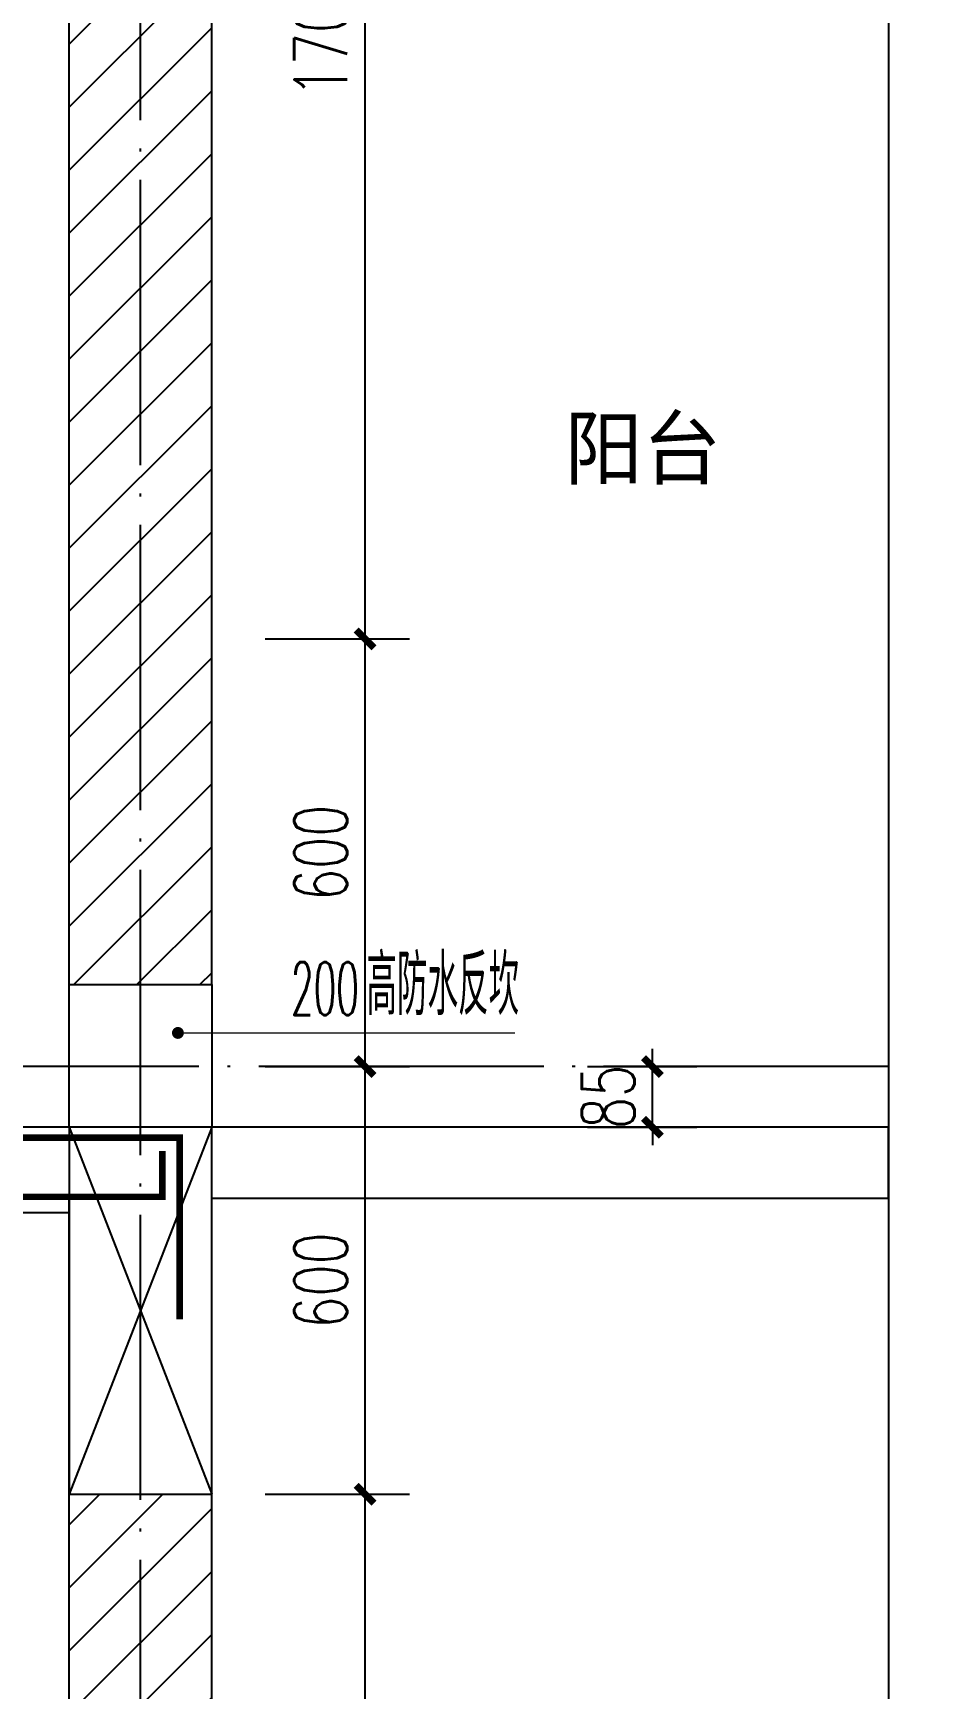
# Model space of a CAD drawing. Extents: x 393367 to 3005760, y 4998 to 826018.
# Drawn here: x 2862133 to 2863386, y 448570 to 450893 of the extents above; entities that cross this region are included whole.
import ezdxf

# ---------------------------------------------------------------- set-up
doc = ezdxf.new("R2010")
doc.units = 0
doc.header["$LTSCALE"] = 1000
doc.linetypes.add('DOTE', pattern=[2.42, 2, -0.2, 0.02, -0.2])
doc.layers.get('0').update_dxf_attribs({"linetype": 'CONTINUOUS'})
doc.layers.get('Defpoints').update_dxf_attribs({"linetype": 'CONTINUOUS'})
doc.layers.add('DIM_IDEN', color=3, linetype='CONTINUOUS', lineweight=15)
doc.layers.add('REIN', color=1, linetype='CONTINUOUS', lineweight=18)
for name, color, linetype in [('DIM_SYMB', 3, 'CONTINUOUS'), ('DOTE', 8, 'DOTE'), ('PUB_DIM', 3, 'CONTINUOUS'), ('PUB_HATCH', 8, 'CONTINUOUS'), ('PUB_TEXT', 7, 'CONTINUOUS'), ('S-大样-砼线', 7, 'CONTINUOUS'), ('WALL', 130, 'CONTINUOUS')]:
    doc.layers.add(name, color=color, linetype=linetype)
doc.styles.add('_TCH_DIM_T3', font='SIMPLEX', dxfattribs={"width": 0.705882, "bigfont": 'GBCBIG'})
doc.styles.add('DIM_FONT_T3', font='SIMPLEX', dxfattribs={"width": 0.705882, "bigfont": 'GBCBIG'})
doc.dimstyles.new('_TCH_ARCH&&25', dxfattribs={"dimtxt": 74.375, "dimasz": 25, "dimexe": 62.5, "dimexo": 75, "dimgap": 25, "dimtad": 1, "dimdec": 0, "dimzin": 0, "dimdsep": 46, "dimtxsty": '_TCH_DIM_T3', "dimblk": 'ARCHTICK', "dimcen": 0.09, "dimclrt": 7, "dimazin": 2, "dimtfac": 1, "dimtdec": 0, "dimtix": 1, "dimtmove": 2, "dimatfit": 3, "dimfxl": 1, "dimtolj": 1, "dimtzin": 0, "dimarcsym": 0})

# ---------------------------------------------------------------- blocks, each defined once
blk = doc.blocks.new('_ArchTick')
at = {"color": 0, "linetype": 'ByBlock', "const_width": 0.4}
blk.add_lwpolyline([(-0.5, -0.5), (0.5, 0.5)], dxfattribs=at)
blk = doc.blocks.new('*D1209')
at = {"layer": 'Defpoints', "color": 0, "transparency": 16777216}
for p in [(2862836.1, 449442.7), (2863002.1, 449442.7), (2862836.1, 449357.7)]:
    blk.add_point(p, dxfattribs=at)
at = {"layer": 'PUB_DIM', "color": 0, "lineweight": -2, "transparency": 16777216}
for p, q in [((2863002.1, 449442.7), (2863002.1, 449467.7)), ((2862911.1, 449442.7), (2863064.6, 449442.7)), ((2863002.1, 449357.7), (2863002.1, 449442.7)), ((2862911.1, 449357.7), (2863064.6, 449357.7)), ((2863002.1, 449357.7), (2863002.1, 449332.7))]:
    blk.add_line(p, q, dxfattribs=at)
at = {"layer": 'PUB_DIM', "color": 0, "lineweight": -2, "transparency": 16777216, "xscale": 25, "yscale": 25, "zscale": 25}
for p, rotation in [((2863002.1, 449442.7), 270), ((2863002.1, 449357.7), 90)]:
    blk.add_blockref('_ArchTick', p, dxfattribs=dict(at, rotation=rotation))
at = {"layer": 'PUB_DIM', "color": 7, "transparency": 16777216, "insert": (2862939.9, 449400.2), "char_height": 74.38, "attachment_point": 5, "rotation": 90, "style": '_TCH_DIM_T3'}
blk.add_mtext('\\A1;85', dxfattribs=at)
blk = doc.blocks.new('*D1211')
at = {"layer": 'Defpoints', "color": 0, "transparency": 16777216}
for p in [(2862383.4, 451742.7), (2862598.7, 451742.7), (2862383.4, 450042.7)]:
    blk.add_point(p, dxfattribs=at)
at = {"layer": 'PUB_DIM', "color": 0, "lineweight": -2, "transparency": 16777216}
for p, q in [((2862458.4, 451742.7), (2862661.2, 451742.7)), ((2862598.7, 450042.7), (2862598.7, 451742.7)), ((2862458.4, 450042.7), (2862661.2, 450042.7))]:
    blk.add_line(p, q, dxfattribs=at)
at = {"layer": 'PUB_DIM', "color": 0, "lineweight": -2, "transparency": 16777216, "xscale": 25, "yscale": 25, "zscale": 25}
for p, rotation in [((2862598.7, 451742.7), 90), ((2862598.7, 450042.7), 270)]:
    blk.add_blockref('_ArchTick', p, dxfattribs=dict(at, rotation=rotation))
at = {"layer": 'PUB_DIM', "color": 7, "transparency": 16777216, "insert": (2862536.5, 450892.7), "char_height": 74.38, "attachment_point": 5, "rotation": 90, "style": '_TCH_DIM_T3'}
blk.add_mtext('\\A1;1700', dxfattribs=at)
blk = doc.blocks.new('*D1212')
at = {"layer": 'Defpoints', "color": 0, "transparency": 16777216}
for p in [(2862383.4, 450042.7), (2862598.7, 450042.7), (2862383.4, 449442.7)]:
    blk.add_point(p, dxfattribs=at)
at = {"layer": 'PUB_DIM', "color": 0, "lineweight": -2, "transparency": 16777216}
for p, q in [((2862458.4, 450042.7), (2862661.2, 450042.7)), ((2862598.7, 449442.7), (2862598.7, 450042.7)), ((2862458.4, 449442.7), (2862661.2, 449442.7))]:
    blk.add_line(p, q, dxfattribs=at)
at = {"layer": 'PUB_DIM', "color": 0, "lineweight": -2, "transparency": 16777216, "xscale": 25, "yscale": 25, "zscale": 25}
for p, rotation in [((2862598.7, 450042.7), 90), ((2862598.7, 449442.7), 270)]:
    blk.add_blockref('_ArchTick', p, dxfattribs=dict(at, rotation=rotation))
at = {"layer": 'PUB_DIM', "color": 7, "transparency": 16777216, "insert": (2862536.5, 449742.7), "char_height": 74.38, "attachment_point": 5, "rotation": 90, "style": '_TCH_DIM_T3'}
blk.add_mtext('\\A1;600', dxfattribs=at)
blk = doc.blocks.new('*D1887')
at = {"layer": 'Defpoints', "color": 0, "transparency": 16777216}
for p in [(2862383.4, 449442.7), (2862598.7, 449442.7), (2862383.4, 448842.7)]:
    blk.add_point(p, dxfattribs=at)
at = {"layer": 'PUB_DIM', "color": 0, "lineweight": -2, "transparency": 16777216}
for p, q in [((2862458.4, 449442.7), (2862661.2, 449442.7)), ((2862598.7, 448842.7), (2862598.7, 449442.7)), ((2862458.4, 448842.7), (2862661.2, 448842.7))]:
    blk.add_line(p, q, dxfattribs=at)
at = {"layer": 'PUB_DIM', "color": 0, "lineweight": -2, "transparency": 16777216, "xscale": 25, "yscale": 25, "zscale": 25}
for p, rotation in [((2862598.7, 449442.7), 90), ((2862598.7, 448842.7), 270)]:
    blk.add_blockref('_ArchTick', p, dxfattribs=dict(at, rotation=rotation))
at = {"layer": 'PUB_DIM', "color": 7, "transparency": 16777216, "insert": (2862536.5, 449142.7), "char_height": 74.38, "attachment_point": 5, "rotation": 90, "style": '_TCH_DIM_T3'}
blk.add_mtext('\\A1;600', dxfattribs=at)
blk = doc.blocks.new('*D1888')
at = {"layer": 'Defpoints', "color": 0, "transparency": 16777216}
for p in [(2862383.4, 448842.7), (2862598.7, 448842.7), (2862383.4, 447892.7)]:
    blk.add_point(p, dxfattribs=at)
at = {"layer": 'PUB_DIM', "color": 0, "lineweight": -2, "transparency": 16777216}
for p, q in [((2862458.4, 448842.7), (2862661.2, 448842.7)), ((2862598.7, 447892.7), (2862598.7, 448842.7)), ((2862458.4, 447892.7), (2862661.2, 447892.7))]:
    blk.add_line(p, q, dxfattribs=at)
at = {"layer": 'PUB_DIM', "color": 0, "lineweight": -2, "transparency": 16777216, "xscale": 25, "yscale": 25, "zscale": 25}
for p, rotation in [((2862598.7, 448842.7), 90), ((2862598.7, 447892.7), 270)]:
    blk.add_blockref('_ArchTick', p, dxfattribs=dict(at, rotation=rotation))
at = {"layer": 'PUB_DIM', "color": 7, "transparency": 16777216, "insert": (2862536.5, 448367.7), "char_height": 74.38, "attachment_point": 5, "rotation": 90, "style": '_TCH_DIM_T3'}
blk.add_mtext('\\A1;950', dxfattribs=at)

msp = doc.modelspace()

# ---------------------------------------------------------------- hatches: boundary and pattern name
at = {"layer": 'PUB_HATCH'}
h = msp.add_hatch(dxfattribs=at)
h.set_pattern_fill('普通砖', color=256, scale=25, style=0)
h.set_pattern_definition([(45, (2411524.25, 612130.613), (-44.1941915, 44.1941915), [])])
h.paths.add_polyline_path([(2862383.44807, 449557.70355), (2862383.44807, 451742.70355), (2862183.44807, 451742.70355), (2862183.44807, 449557.70355)])
h = msp.add_hatch(dxfattribs=at)
h.set_pattern_fill('普通砖', color=256, scale=25, style=0)
h.set_pattern_definition([(45, (2863333.45, 446502.58), (-44.1942, 44.1942), [])])
h.paths.add_polyline_path([(2862183.44807, 448092.70355), (2862383.44807, 448092.70355), (2862383.44807, 448842.70355), (2862183.44807, 448842.70355)])

# ---------------------------------------------------------------- linework, layer by layer
at = {"layer": 'DIM_IDEN'}
for p, q in [((2862335.89119, 449489.98984), (2862450.25924, 449489.98984)), ((2862450.25924, 449489.98984), (2862808.81202, 449489.98984))]:
    msp.add_line(p, q, dxfattribs=at)
at = {"layer": 'DIM_IDEN', "const_width": 8.33333}
msp.add_lwpolyline([(2862331.72452, 449489.98984, 1), (2862340.05785, 449489.98984, 1)], format="xyb", close=True, dxfattribs=at)
at = {"layer": 'DIM_SYMB'}
msp.add_lwpolyline([(2863333.44807, 461562.70356), (2863333.44807, 451930.82741), (2863385.94807, 451911.71897), (2863280.94807, 451893.20464), (2863333.44807, 451874.57741), (2863333.44807, 442242.70126)], dxfattribs=at)
at = {"layer": 'DOTE', "linetype": 'DOTE', "ltscale": 0.2}
for p, q in [((2862283.44807, 442542.70126), (2862283.44807, 462142.70355)), ((2863333.44807, 449442.70355), (2860333.25392, 449442.70355))]:
    msp.add_line(p, q, dxfattribs=at)
at = {"layer": 'REIN', "const_width": 9}
msp.add_lwpolyline([(2862338.31425, 449088.26301), (2862338.31425, 449342.99925), (2861499.68129, 449342.99925), (2861499.68129, 449260.1736), (2862314.06503, 449260.1736), (2862314.06503, 449324.43078)], dxfattribs=at)
at = {"layer": 'S-大样-砼线'}
for p, q in [((2862183.44807, 449357.70354), (2862383.44807, 448842.70355)), ((2862383.45102, 449357.70354), (2862183.45102, 448842.70355))]:
    msp.add_line(p, q, dxfattribs=at)
msp.add_lwpolyline([(2862383.44808, 449357.70354), (2862183.44807, 449357.70354), (2862183.44807, 448842.70355), (2862383.44808, 448842.70355)], close=True, dxfattribs=at)
at = {"layer": 'WALL'}
for p, q in [((2862183.44807, 449557.70355), (2862183.44807, 451742.70355)), ((2862383.44807, 449557.70355), (2862383.44807, 451742.70355)), ((2862183.44807, 449557.70355), (2862383.44807, 449557.70355)), ((2862283.44807, 449357.70355), (2861583.44807, 449357.70355)), ((2863333.44807, 449357.70355), (2862283.44807, 449357.70355)), ((2863333.44807, 449257.70355), (2863333.44807, 449357.70355)), ((2862183.44807, 448842.70355), (2862183.44807, 449257.70355)), ((2863333.44807, 449257.70355), (2862383.44807, 449257.70355)), ((2862383.44807, 448842.70355), (2862383.44807, 449257.70355)), ((2862183.44807, 449237.70355), (2861583.44807, 449237.70355)), ((2862183.44807, 448842.70355), (2862383.44807, 448842.70355)), ((2862183.44807, 448092.70355), (2862183.44807, 448842.70355)), ((2862183.44807, 448842.70355), (2862383.44807, 448842.70355)), ((2862383.44807, 448092.70355), (2862383.44807, 448842.70355))]:
    msp.add_line(p, q, dxfattribs=at)
msp.add_lwpolyline([(2862183.44807, 449557.70355), (2862383.44807, 449557.70355), (2862383.44807, 449357.70355), (2862183.44807, 449357.70355)], close=True, dxfattribs=at)

# ---------------------------------------------------------------- texts
at = {"layer": 'PUB_TEXT'}
msp.add_text('阳台', height=84.397163, dxfattribs=at).set_placement((2862878.77836, 450268.32653))
at = {"layer": 'PUB_TEXT', "style": 'DIM_FONT_T3'}
for s, height, width, p in [('高防水反坎', 84.397163, 0.705882, (2862600.52041, 449515.01484)), ('200', 74.375, 0.49827, (2862494.63806, 449515.01484))]:
    msp.add_text(s, height=height, dxfattribs=dict(at, width=width)).set_placement(p)

# ---------------------------------------------------------------- dimensions: what is measured, and where the dimension line sits
at = {"layer": 'PUB_DIM'}
for p1, p2, distance, picture, middle in [((2862383.44807, 450042.70355), (2862383.44807, 451742.70355), -215.20442, '*D1211', (2862536.46499, 450892.70355)), ((2862383.44807, 449442.70355), (2862383.44807, 450042.70355), -215.20442, '*D1212', (2862536.46499, 449742.70355)), ((2862383.44807, 448842.70355), (2862383.44807, 449442.70355), -215.20442, '*D1887', (2862536.46499, 449142.70355)), ((2862836.12215, 449357.70355), (2862836.12215, 449442.70355), -165.95989, '*D1209', (2862939.89454, 449400.20355)), ((2862383.44807, 447892.70355), (2862383.44807, 448842.70355), -215.20442, '*D1888', (2862536.46499, 448367.70355))]:
    dim = msp.add_aligned_dim(p1=p1, p2=p2, distance=distance, dimstyle='_TCH_ARCH&&25', dxfattribs=at)
    dim.commit()
    dim.dimension.update_dxf_attribs({"geometry": picture, "text_midpoint": middle})

doc.saveas('drawing.dxf')
